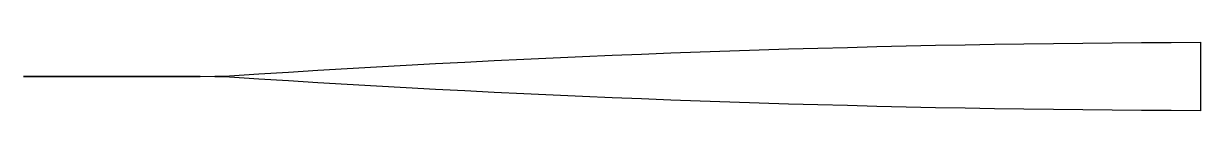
# Model space of a CAD drawing. Header units: metres. Extents: x 0 to 40.6, y -1.2 to 1.2.
import ezdxf

# ---------------------------------------------------------------- set-up
doc = ezdxf.new("R2010")
doc.units = ezdxf.units.M

msp = doc.modelspace()

# ---------------------------------------------------------------- linework, layer by layer
msp.add_lwpolyline([(0, 0), (1.015, 0), (2.03, 0), (3.045, 0), (4.061, 0), (5.076, 0), (6.091, 0), (7.106, 0.021), (8.121, 0.087), (9.136, 0.152), (10.151, 0.214), (11.166, 0.275), (12.182, 0.334), (13.197, 0.39), (14.212, 0.445), (15.227, 0.498), (16.242, 0.549), (17.257, 0.598), (18.272, 0.645), (19.288, 0.69), (20.303, 0.733), (21.318, 0.774), (22.333, 0.813), (23.348, 0.85), (24.363, 0.885), (25.378, 0.918), (26.393, 0.95), (27.409, 0.979), (28.424, 1.006), (29.439, 1.032), (30.454, 1.055), (31.469, 1.077), (32.484, 1.096), (33.499, 1.114), (34.514, 1.129), (35.53, 1.143), (36.545, 1.155), (37.56, 1.165), (38.575, 1.172), (39.59, 1.178), (40.605, 1.182), (40.605, -1.182), (39.59, -1.178), (38.575, -1.172), (37.56, -1.165), (36.545, -1.155), (35.53, -1.143), (34.514, -1.129), (33.499, -1.114), (32.484, -1.096), (31.469, -1.077), (30.454, -1.055), (29.439, -1.032), (28.424, -1.006), (27.409, -0.979), (26.393, -0.95), (25.378, -0.918), (24.363, -0.885), (23.348, -0.85), (22.333, -0.813), (21.318, -0.774), (20.303, -0.733), (19.288, -0.69), (18.272, -0.645), (17.257, -0.598), (16.242, -0.549), (15.227, -0.498), (14.212, -0.445), (13.197, -0.39), (12.182, -0.334), (11.166, -0.275), (10.151, -0.214), (9.136, -0.152), (8.121, -0.087), (7.106, -0.021), (6.091, 0), (5.076, 0), (4.061, 0), (3.045, 0), (2.03, 0), (1.015, 0), (0, 0)], close=True)

doc.saveas('drawing.dxf')
